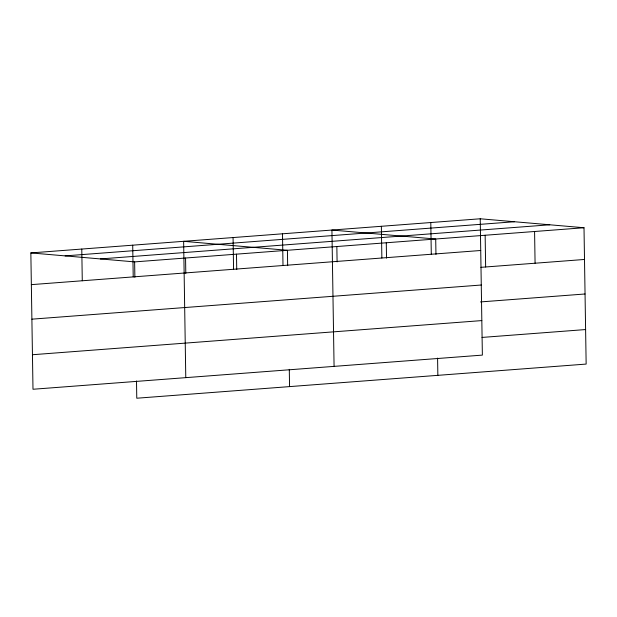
<?xml version="1.0" encoding="UTF-8"?>
<svg xmlns="http://www.w3.org/2000/svg" width="617" height="617" viewBox="0 0 617 617"><rect width="100%" height="100%" fill="white"/><g stroke="black" fill="none" stroke-linecap="round" stroke-linejoin="round"><path stroke-width="0.93" d="M480.227 218.78L482.371 355.107L32.994 389.258L30.85 252.924L480.227 218.78L584.006 227.742L586.15 364.076L136.773 398.22L136.504 380.959M65.101 255.885L514.478 221.742M100.386 258.932L549.762 224.789M30.85 252.924L134.629 261.893L584.006 227.742M31.351 284.638L480.728 250.494M480.89 267.338L584.507 259.464M31.891 319.166L481.268 285.015M480.481 301.929L585.047 293.985M32.446 354.729L481.823 320.585M481.993 337.43L585.61 329.555M534.577 231.498L535.078 263.22M485.147 235.262L485.641 266.976M435.957 254.389L435.71 239.018L331.931 230.048L334.075 366.375M437.584 358.084L437.854 375.344M430.797 222.536L431.291 254.25M386.281 242.774L386.527 258.145M381.368 226.292L381.861 258.006M336.851 246.53L337.09 261.901M287.661 265.657L287.422 250.286L183.635 241.316L185.779 377.643M289.288 369.352L289.558 386.612M282.501 233.804L283.002 265.518M236.488 254.15L236.735 269.529M233.072 237.56L233.565 269.274M185.563 258.022L185.802 273.4M134.629 261.893L134.876 277.272M132.709 245.188L133.21 276.902M81.776 249.052L82.277 280.774"/></g></svg>
